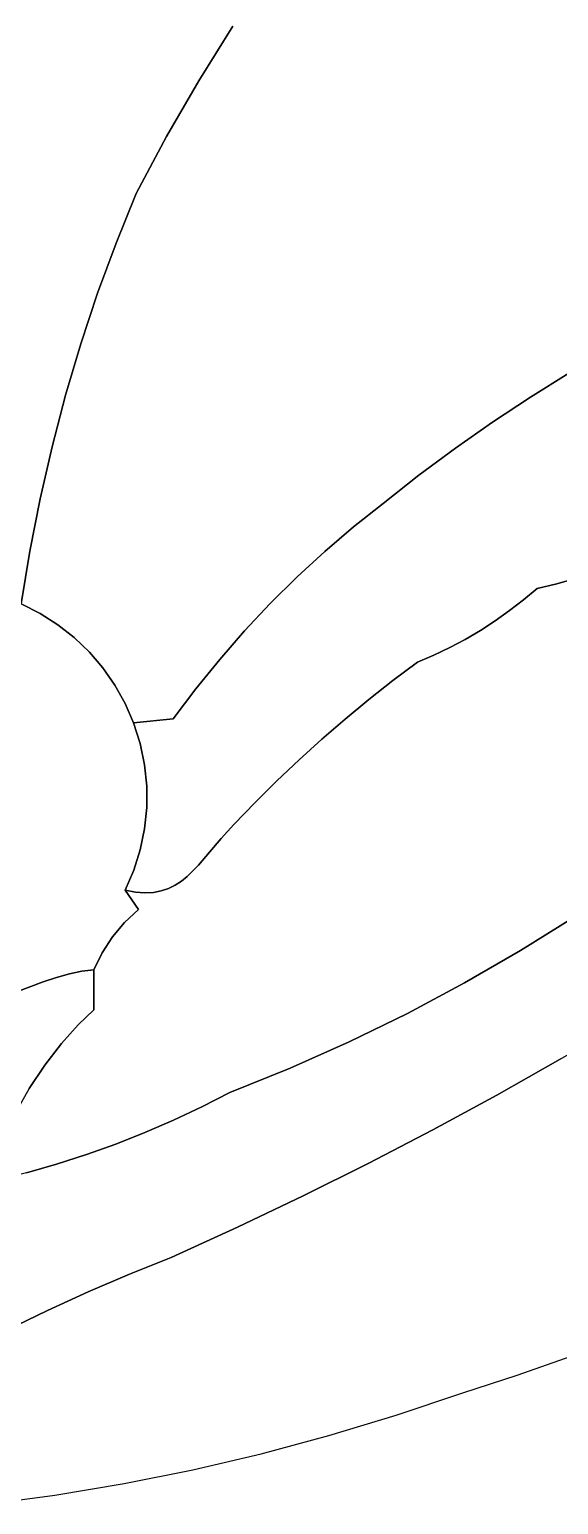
# Model space of a CAD drawing. Header units: inches. Extents: x 37.2 to 70.6, y 17.4 to 61.6.
# Drawn here: x 60.957 to 62.67, y 17.481 to 22.254 of the extents above; entities that cross this region are included whole.
import ezdxf

# ---------------------------------------------------------------- set-up
doc = ezdxf.new("R2010")
doc.units = ezdxf.units.IN
doc.layers.add('SURFACES_FOR_SKETCHUP', color=7, linetype='Continuous')

msp = doc.modelspace()

# ---------------------------------------------------------------- linework, layer by layer
at = {"layer": 'SURFACES_FOR_SKETCHUP'}
for points, invisible_edges in [([(60.932, 22.4985), (60.8868, 22.3629), (61.5046, 22.0879)], 10), ([(61.5046, 22.0879), (61.6153, 22.2641), (60.932, 22.4985)], 10), ([(60.8868, 22.3629), (60.8456, 22.2261), (61.5046, 22.0879)], 10), ([(61.5046, 22.0879), (62.5784, 21.0643), (61.6153, 22.2641)], 3), ([(62.8349, 22.2799), (61.6153, 22.2641), (62.864, 22.2373)], 3), ([(62.864, 22.2373), (61.6153, 22.2641), (62.703, 21.1416)], 11), ([(62.5784, 21.0643), (62.703, 21.1416), (61.6153, 22.2641)], 10), ([(60.8456, 22.2261), (60.8084, 22.0881), (61.4001, 21.9075)], 10), ([(61.4001, 21.9075), (61.5046, 22.0879), (60.8456, 22.2261)], 10), ([(60.8084, 22.0881), (60.7753, 21.949), (61.3019, 21.7231)], 10), ([(61.3019, 21.7231), (61.4001, 21.9075), (60.8084, 22.0881)], 10), ([(61.4001, 21.9075), (62.456, 20.9834), (61.5046, 22.0879)], 3), ([(62.456, 20.9834), (62.5784, 21.0643), (61.5046, 22.0879)], 10), ([(60.7753, 21.949), (60.7463, 21.8089), (61.3019, 21.7231)], 10), ([(61.3019, 21.7231), (62.3357, 20.899), (61.4001, 21.9075)], 3), ([(62.456, 20.9834), (61.4001, 21.9075), (62.3357, 20.899)], 3), ([(60.7463, 21.8089), (60.6784, 21.2254), (61.1773, 21.4004)], 10), ([(61.1773, 21.4004), (61.237, 21.5627), (60.7463, 21.8089)], 10), ([(61.237, 21.5627), (61.3019, 21.7231), (60.7463, 21.8089)], 10), ([(61.237, 21.5627), (62.3357, 20.899), (61.3019, 21.7231)], 3), ([(61.1773, 21.4004), (62.2177, 20.8112), (61.237, 21.5627)], 3), ([(62.3357, 20.899), (61.237, 21.5627), (62.2177, 20.8112)], 3), ([(61.1228, 21.2364), (61.1773, 21.4004), (60.6784, 21.2254)], 10), ([(61.1228, 21.2364), (62.1021, 20.72), (61.1773, 21.4004)], 3), ([(62.2177, 20.8112), (61.1773, 21.4004), (62.1021, 20.72)], 3), ([(61.0736, 21.0708), (61.1228, 21.2364), (60.6784, 21.2254)], 10), ([(60.6784, 21.2254), (60.7082, 20.4508), (60.991, 20.7353)], 10), ([(60.991, 20.7353), (61.0296, 20.9037), (60.6784, 21.2254)], 10), ([(61.0296, 20.9037), (61.0736, 21.0708), (60.6784, 21.2254)], 10), ([(61.0736, 21.0708), (61.9132, 20.5648), (61.1228, 21.2364)], 3), ([(62.1021, 20.72), (61.1228, 21.2364), (62.0062, 20.6441)], 3), ([(62.0062, 20.6441), (61.1228, 21.2364), (61.9132, 20.5648)], 3), ([(62.703, 21.1416), (62.5784, 21.0643), (62.9138, 20.5445)], 10), ([(61.0296, 20.9037), (61.8233, 20.4822), (61.0736, 21.0708)], 3), ([(61.9132, 20.5648), (61.0736, 21.0708), (61.8233, 20.4822)], 3), ([(62.5784, 21.0643), (62.456, 20.9834), (62.7905, 20.4981)], 10), ([(62.8525, 20.5202), (62.9138, 20.5445), (62.5784, 21.0643)], 10), ([(62.7905, 20.4981), (62.8525, 20.5202), (62.5784, 21.0643)], 10), ([(62.456, 20.9834), (62.3357, 20.899), (62.6, 20.4448)], 10), ([(62.6641, 20.4604), (62.7277, 20.4781), (62.456, 20.9834)], 10), ([(62.6, 20.4448), (62.6641, 20.4604), (62.456, 20.9834)], 10), ([(62.7277, 20.4781), (62.7905, 20.4981), (62.456, 20.9834)], 10), ([(60.991, 20.7353), (61.7364, 20.3964), (61.0296, 20.9037)], 3), ([(61.8233, 20.4822), (61.0296, 20.9037), (61.7364, 20.3964)], 3), ([(62.3357, 20.899), (62.2177, 20.8112), (62.6, 20.4448)], 10), ([(62.2177, 20.8112), (62.1021, 20.72), (62.4646, 20.3401)], 10), ([(62.4646, 20.3401), (62.5111, 20.3731), (62.2177, 20.8112)], 10), ([(62.5111, 20.3731), (62.5563, 20.408), (62.2177, 20.8112)], 10), ([(62.5563, 20.408), (62.6, 20.4448), (62.2177, 20.8112)], 10), ([(60.991, 20.7353), (60.7082, 20.4508), (60.9577, 20.5656)], 3), ([(60.9577, 20.5656), (61.1017, 20.2859), (60.991, 20.7353)], 3), ([(61.1017, 20.2859), (61.6528, 20.3075), (60.991, 20.7353)], 11), ([(61.7364, 20.3964), (60.991, 20.7353), (61.6528, 20.3075)], 3), ([(62.1021, 20.72), (62.0062, 20.6441), (62.3172, 20.2535)], 10), ([(62.4167, 20.3092), (62.4646, 20.3401), (62.1021, 20.72)], 10), ([(62.3676, 20.2803), (62.1021, 20.72), (62.3172, 20.2535)], 3), ([(62.3676, 20.2803), (62.4167, 20.3092), (62.1021, 20.72)], 10), ([(62.0062, 20.6441), (61.9132, 20.5648), (62.2132, 20.2063)], 10), ([(62.2657, 20.2288), (62.3172, 20.2535), (62.0062, 20.6441)], 10), ([(62.2132, 20.2063), (62.2657, 20.2288), (62.0062, 20.6441)], 10), ([(60.7652, 20.4439), (60.9577, 20.5656), (60.7082, 20.4508)], 3), ([(60.8214, 20.4322), (60.9577, 20.5656), (60.7652, 20.4439)], 3), ([(60.8764, 20.4158), (60.9577, 20.5656), (60.8214, 20.4322)], 3), ([(60.8764, 20.4158), (60.9299, 20.3949), (60.9577, 20.5656)], 8), ([(60.9577, 20.5656), (60.9299, 20.3949), (60.9911, 20.3641)], 8), ([(60.9577, 20.5656), (60.9911, 20.3641), (61.0485, 20.3276)], 9), ([(60.9577, 20.5656), (61.0485, 20.3276), (61.1017, 20.2859)], 9), ([(61.8233, 20.4822), (62.1336, 20.1468), (61.9132, 20.5648)], 3), ([(62.2132, 20.2063), (61.9132, 20.5648), (62.1336, 20.1468)], 3), ([(61.7364, 20.3964), (62.0554, 20.0855), (61.8233, 20.4822)], 3), ([(62.1336, 20.1468), (61.8233, 20.4822), (62.0554, 20.0855)], 3), ([(62.7277, 20.4781), (62.6641, 20.4604), (63.0661, 19.623)], 10), ([(62.6641, 20.4604), (62.5563, 20.408), (62.5111, 20.3731)], 9), ([(62.5111, 20.3731), (63.0661, 19.623), (62.6641, 20.4604)], 11), ([(62.6641, 20.4604), (62.6, 20.4448), (62.5563, 20.408)], 8), ([(60.9911, 20.3641), (60.9299, 20.3949), (60.0393, 20.0408)], 10), ([(61.6528, 20.3075), (61.9787, 20.0224), (61.7364, 20.3964)], 3), ([(62.0554, 20.0855), (61.7364, 20.3964), (61.9787, 20.0224)], 3), ([(61.0485, 20.3276), (60.9911, 20.3641), (60.0393, 20.0408)], 10), ([(62.4646, 20.3401), (62.4167, 20.3092), (62.8971, 19.5004)], 10), ([(62.5111, 20.3731), (62.4646, 20.3401), (63.0661, 19.623)], 10), ([(62.8971, 19.5004), (63.0661, 19.623), (62.4646, 20.3401)], 10), ([(61.1017, 20.2859), (61.0485, 20.3276), (60.0393, 20.0408)], 10), ([(61.1504, 20.2391), (61.1017, 20.2859), (60.0393, 20.0408)], 10), ([(61.1504, 20.2391), (61.6528, 20.3075), (61.1017, 20.2859)], 3), ([(61.6528, 20.3075), (61.1504, 20.2391), (61.5725, 20.2155)], 3), ([(61.5725, 20.2155), (61.9035, 19.9575), (61.6528, 20.3075)], 3), ([(61.9787, 20.0224), (61.6528, 20.3075), (61.9035, 19.9575)], 3), ([(62.4167, 20.3092), (62.3676, 20.2803), (62.8971, 19.5004)], 10), ([(61.1943, 20.1878), (61.1504, 20.2391), (60.0393, 20.0408)], 10), ([(61.1943, 20.1878), (61.5725, 20.2155), (61.1504, 20.2391)], 3), ([(62.3172, 20.2535), (62.2657, 20.2288), (62.7239, 19.3837)], 10), ([(62.3676, 20.2803), (62.3172, 20.2535), (62.8971, 19.5004)], 10), ([(62.7239, 19.3837), (62.8971, 19.5004), (62.3172, 20.2535)], 10), ([(61.5725, 20.2155), (61.1943, 20.1878), (61.4956, 20.1205)], 3), ([(61.4956, 20.1205), (61.8299, 19.8908), (61.5725, 20.2155)], 3), ([(61.9035, 19.9575), (61.5725, 20.2155), (61.8299, 19.8908)], 3), ([(62.2132, 20.2063), (62.1336, 20.1468), (62.2657, 20.2288)], 2), ([(62.2657, 20.2288), (62.1336, 20.1468), (62.7239, 19.3837)], 11), ([(61.233, 20.1323), (61.1943, 20.1878), (60.0393, 20.0408)], 10), ([(61.233, 20.1323), (61.4956, 20.1205), (61.1943, 20.1878)], 3), ([(62.1336, 20.1468), (62.0554, 20.0855), (62.7239, 19.3837)], 10), ([(61.2662, 20.0729), (61.233, 20.1323), (60.0393, 20.0408)], 10), ([(61.2662, 20.0729), (61.4956, 20.1205), (61.233, 20.1323)], 3), ([(61.4956, 20.1205), (61.2662, 20.0729), (61.4221, 20.0227)], 3), ([(61.4221, 20.0227), (61.7578, 19.8225), (61.4956, 20.1205)], 3), ([(61.8299, 19.8908), (61.4956, 20.1205), (61.7578, 19.8225)], 3), ([(61.2934, 20.0101), (61.2662, 20.0729), (60.0393, 20.0408)], 10), ([(61.2934, 20.0101), (61.4221, 20.0227), (61.2662, 20.0729)], 2), ([(62.0554, 20.0855), (61.9787, 20.0224), (62.5466, 19.273)], 10), ([(62.5466, 19.273), (62.7239, 19.3837), (62.0554, 20.0855)], 10), ([(61.3147, 19.943), (60.0393, 20.0408), (61.3289, 19.8747)], 3), ([(61.336, 19.8056), (61.3289, 19.8747), (60.0393, 20.0408)], 10), ([(61.3291, 19.6675), (60.0393, 20.0408), (61.3152, 19.5994)], 3), ([(61.2943, 19.5329), (61.3152, 19.5994), (60.0393, 20.0408)], 10), ([(61.3361, 19.7364), (61.336, 19.8056), (60.0393, 20.0408)], 10), ([(61.2665, 19.4683), (61.2943, 19.5329), (60.0393, 20.0408)], 10), ([(61.3361, 19.7364), (60.0393, 20.0408), (61.3291, 19.6675)], 3), ([(60.0393, 20.0408), (60.9125, 19.1384), (61.2665, 19.4683)], 11), ([(61.2934, 20.0101), (60.0393, 20.0408), (61.3147, 19.943)], 3), ([(61.4221, 20.0227), (61.2934, 20.0101), (61.3147, 19.943)], 8), ([(61.4221, 20.0227), (61.3147, 19.943), (61.3289, 19.8747)], 9), ([(61.4221, 20.0227), (61.3289, 19.8747), (61.336, 19.8056)], 9), ([(61.336, 19.8056), (61.6874, 19.7525), (61.4221, 20.0227)], 11), ([(61.7578, 19.8225), (61.4221, 20.0227), (61.6874, 19.7525)], 3), ([(61.9787, 20.0224), (61.9035, 19.9575), (62.5466, 19.273)], 10), ([(61.9035, 19.9575), (61.8299, 19.8908), (62.3655, 19.1684)], 10), ([(62.3655, 19.1684), (62.5466, 19.273), (61.9035, 19.9575)], 10), ([(61.8299, 19.8908), (61.7578, 19.8225), (62.3655, 19.1684)], 10), ([(61.7578, 19.8225), (61.6874, 19.7525), (62.1806, 19.0701)], 10), ([(62.1806, 19.0701), (62.3655, 19.1684), (61.7578, 19.8225)], 10), ([(61.3361, 19.7364), (61.6185, 19.6808), (61.336, 19.8056)], 3), ([(61.6874, 19.7525), (61.336, 19.8056), (61.6185, 19.6808)], 3), ([(61.3291, 19.6675), (61.5396, 19.5911), (61.3361, 19.7364)], 3), ([(61.577, 19.6356), (61.3361, 19.7364), (61.5396, 19.5911)], 3), ([(61.6185, 19.6808), (61.3361, 19.7364), (61.577, 19.6356)], 3), ([(61.6874, 19.7525), (61.6185, 19.6808), (62.1806, 19.0701)], 10), ([(61.3152, 19.5994), (61.5039, 19.5496), (61.3291, 19.6675)], 3), ([(61.5396, 19.5911), (61.3291, 19.6675), (61.5039, 19.5496)], 3), ([(61.6185, 19.6808), (61.577, 19.6356), (61.9922, 18.9781)], 10), ([(61.9922, 18.9781), (62.1806, 19.0701), (61.6185, 19.6808)], 10), ([(61.577, 19.6356), (61.5396, 19.5911), (61.9922, 18.9781)], 10), ([(61.2943, 19.5329), (61.4064, 19.4742), (61.3152, 19.5994)], 3), ([(61.4676, 19.5134), (61.3152, 19.5994), (61.4484, 19.4981)], 3), ([(61.4484, 19.4981), (61.3152, 19.5994), (61.4281, 19.4849)], 3), ([(61.5039, 19.5496), (61.3152, 19.5994), (61.4676, 19.5134)], 3), ([(61.4281, 19.4849), (61.3152, 19.5994), (61.4064, 19.4742)], 3), ([(61.5396, 19.5911), (61.5039, 19.5496), (61.9922, 18.9781)], 10), ([(61.2943, 19.5329), (61.2665, 19.4683), (61.2997, 19.4622)], 8), ([(61.4064, 19.4742), (61.2943, 19.5329), (61.383, 19.4663)], 3), ([(61.3576, 19.4615), (61.383, 19.4663), (61.2943, 19.5329)], 10), ([(61.2997, 19.4622), (61.3299, 19.46), (61.2943, 19.5329)], 10), ([(61.3576, 19.4615), (61.2943, 19.5329), (61.3299, 19.46)], 3), ([(61.5039, 19.5496), (61.4676, 19.5134), (61.9922, 18.9781)], 10), ([(61.383, 19.4663), (61.3097, 19.4058), (61.4064, 19.4742)], 3), ([(61.3097, 19.4058), (61.6051, 18.8136), (61.4064, 19.4742)], 11), ([(61.4281, 19.4849), (61.4064, 19.4742), (61.6051, 18.8136)], 10), ([(61.4484, 19.4981), (61.4281, 19.4849), (61.8003, 18.8926)], 10), ([(61.6051, 18.8136), (61.8003, 18.8926), (61.4281, 19.4849)], 10), ([(61.4676, 19.5134), (61.4484, 19.4981), (61.8003, 18.8926)], 10), ([(61.8003, 18.8926), (61.9922, 18.9781), (61.4676, 19.5134)], 10), ([(61.0009, 19.1719), (61.2665, 19.4683), (60.9125, 19.1384)], 3), ([(61.0439, 19.1865), (61.2665, 19.4683), (61.0009, 19.1719)], 3), ([(61.2665, 19.4683), (61.0439, 19.1865), (61.225, 19.3176)], 11), ([(61.225, 19.3176), (61.2645, 19.3643), (61.2665, 19.4683)], 10), ([(61.2645, 19.3643), (61.3097, 19.4058), (61.2665, 19.4683)], 8), ([(61.2997, 19.4622), (61.2665, 19.4683), (61.3097, 19.4058)], 8), ([(61.3299, 19.46), (61.2997, 19.4622), (61.3097, 19.4058)], 10), ([(61.3576, 19.4615), (61.3097, 19.4058), (61.383, 19.4663)], 3), ([(61.3576, 19.4615), (61.3299, 19.46), (61.3097, 19.4058)], 10), ([(61.3097, 19.4058), (61.2645, 19.3643), (61.6051, 18.8136)], 10), ([(62.7239, 19.3837), (62.5466, 19.273), (62.8782, 19.0408)], 10), ([(61.2645, 19.3643), (61.225, 19.3176), (61.6051, 18.8136)], 10), ([(61.0858, 19.1984), (61.225, 19.3176), (61.0439, 19.1865)], 3), ([(61.225, 19.3176), (61.0858, 19.1984), (61.1916, 19.2663)], 3), ([(61.1916, 19.2663), (61.1646, 19.0812), (61.225, 19.3176)], 3), ([(61.1646, 19.0812), (61.6051, 18.8136), (61.225, 19.3176)], 11), ([(61.1262, 19.2069), (61.1916, 19.2663), (61.0858, 19.1984)], 3), ([(61.1262, 19.2069), (61.1648, 19.211), (61.1916, 19.2663)], 8), ([(61.1916, 19.2663), (61.1648, 19.211), (61.1646, 19.0812)], 8), ([(62.5466, 19.273), (62.3655, 19.1684), (62.6751, 18.9213)], 10), ([(62.6751, 18.9213), (62.8782, 19.0408), (62.5466, 19.273)], 10), ([(61.0439, 19.1865), (61.1646, 19.0812), (61.0858, 19.1984)], 3), ([(61.1262, 19.2069), (61.0858, 19.1984), (61.1646, 19.0812)], 10), ([(61.1646, 19.0812), (61.1648, 19.211), (61.1262, 19.2069)], 8), ([(60.9125, 19.1384), (61.0604, 18.9728), (61.0009, 19.1719)], 3), ([(61.0009, 19.1719), (61.1142, 19.0334), (61.0439, 19.1865)], 3), ([(61.1142, 19.0334), (61.0009, 19.1719), (61.0604, 18.9728)], 3), ([(61.1646, 19.0812), (61.0439, 19.1865), (61.1142, 19.0334)], 3), ([(62.3655, 19.1684), (62.1806, 19.0701), (62.4699, 18.8055)], 10), ([(62.4699, 18.8055), (62.6751, 18.9213), (62.3655, 19.1684)], 10), ([(60.8229, 19.1048), (61.0064, 18.9027), (60.9125, 19.1384)], 3), ([(61.0064, 18.9027), (60.8229, 19.1048), (60.9555, 18.8265)], 3), ([(61.0604, 18.9728), (60.9125, 19.1384), (61.0064, 18.9027)], 3), ([(61.1646, 19.0812), (61.1142, 19.0334), (61.3303, 18.684)], 10), ([(61.3303, 18.684), (61.4232, 18.7242), (61.1646, 19.0812)], 10), ([(61.5149, 18.7674), (61.1646, 19.0812), (61.4232, 18.7242)], 3), ([(61.6051, 18.8136), (61.1646, 19.0812), (61.5149, 18.7674)], 3), ([(61.9922, 18.9781), (62.2628, 18.6931), (62.1806, 19.0701)], 3), ([(62.4699, 18.8055), (62.1806, 19.0701), (62.2628, 18.6931)], 3), ([(61.1142, 19.0334), (61.0604, 18.9728), (61.3303, 18.684)], 10), ([(61.0604, 18.9728), (61.0064, 18.9027), (61.2361, 18.6468)], 10), ([(61.2361, 18.6468), (61.3303, 18.684), (61.0604, 18.9728)], 10), ([(61.8003, 18.8926), (62.0537, 18.5844), (61.9922, 18.9781)], 3), ([(62.2628, 18.6931), (61.9922, 18.9781), (62.0537, 18.5844)], 3), ([(60.9555, 18.8265), (61.1408, 18.6128), (61.0064, 18.9027)], 3), ([(61.2361, 18.6468), (61.0064, 18.9027), (61.1408, 18.6128)], 3), ([(62.6751, 18.9213), (62.4699, 18.8055), (62.8823, 18.0271)], 10), ([(61.8003, 18.8926), (61.6051, 18.8136), (61.8428, 18.4793)], 10), ([(62.0537, 18.5844), (61.8003, 18.8926), (61.8428, 18.4793)], 3), ([(60.911, 18.7476), (61.0444, 18.5818), (60.9555, 18.8265)], 3), ([(61.1408, 18.6128), (60.9555, 18.8265), (61.0444, 18.5818)], 3), ([(61.6051, 18.8136), (61.5149, 18.7674), (61.8428, 18.4793)], 10), ([(62.4699, 18.8055), (62.2628, 18.6931), (62.7101, 17.9605)], 10), ([(62.7101, 17.9605), (62.8823, 18.0271), (62.4699, 18.8055)], 10), ([(61.5149, 18.7674), (61.4232, 18.7242), (61.6301, 18.3779)], 10), ([(61.6301, 18.3779), (61.8428, 18.4793), (61.5149, 18.7674)], 10), ([(60.8921, 18.7083), (61.0444, 18.5818), (60.911, 18.7476)], 3), ([(61.4232, 18.7242), (61.3303, 18.684), (61.6301, 18.3779)], 10), ([(60.8921, 18.7083), (60.8761, 18.6695), (61.0444, 18.5818)], 10), ([(60.9469, 18.5539), (61.0444, 18.5818), (60.8761, 18.6695)], 10), ([(61.3303, 18.684), (61.2361, 18.6468), (61.4157, 18.28)], 10), ([(61.4157, 18.28), (61.6301, 18.3779), (61.3303, 18.684)], 10), ([(62.2628, 18.6931), (62.0537, 18.5844), (62.5358, 17.8988)], 10), ([(62.5358, 17.8988), (62.7101, 17.9605), (62.2628, 18.6931)], 10), ([(61.2361, 18.6468), (61.1408, 18.6128), (61.2805, 18.2258)], 10), ([(61.2805, 18.2258), (61.4157, 18.28), (61.2361, 18.6468)], 10), ([(60.9469, 18.5539), (61.1468, 18.1685), (61.0444, 18.5818)], 3), ([(61.1408, 18.6128), (61.0444, 18.5818), (61.2805, 18.2258)], 10), ([(61.1468, 18.1685), (61.2805, 18.2258), (61.0444, 18.5818)], 10), ([(61.8428, 18.4793), (62.1439, 17.7694), (62.0537, 18.5844)], 3), ([(62.3595, 17.842), (62.5358, 17.8988), (62.0537, 18.5844)], 10), ([(62.3595, 17.842), (62.0537, 18.5844), (62.1439, 17.7694)], 3), ([(60.8486, 18.5292), (61.0144, 18.108), (60.9469, 18.5539)], 3), ([(61.0144, 18.108), (60.8486, 18.5292), (60.8835, 18.0445)], 3), ([(61.1468, 18.1685), (60.9469, 18.5539), (61.0144, 18.108)], 3), ([(61.8428, 18.4793), (61.6301, 18.3779), (61.9263, 17.7038)], 10), ([(62.1439, 17.7694), (61.8428, 18.4793), (61.9263, 17.7038)], 3), ([(61.6301, 18.3779), (61.4157, 18.28), (61.7069, 17.6451)], 10), ([(61.7069, 17.6451), (61.9263, 17.7038), (61.6301, 18.3779)], 10), ([(61.4157, 18.28), (61.2805, 18.2258), (61.4857, 17.5934)], 10), ([(61.4857, 17.5934), (61.7069, 17.6451), (61.4157, 18.28)], 10), ([(61.2805, 18.2258), (61.1468, 18.1685), (61.4857, 17.5934)], 10), ([(61.0144, 18.108), (61.263, 17.5488), (61.1468, 18.1685)], 3), ([(61.263, 17.5488), (61.4857, 17.5934), (61.1468, 18.1685)], 10), ([(60.8835, 18.0445), (61.039, 17.5112), (61.0144, 18.108)], 3), ([(61.263, 17.5488), (61.0144, 18.108), (61.039, 17.5112)], 3), ([(60.8835, 18.0445), (60.7542, 17.978), (61.039, 17.5112)], 10), ([(60.8137, 17.4807), (61.039, 17.5112), (60.7542, 17.978)], 10)]:
    msp.add_3dface(points, dxfattribs=dict(at, invisible_edges=invisible_edges))

doc.saveas('drawing.dxf')
